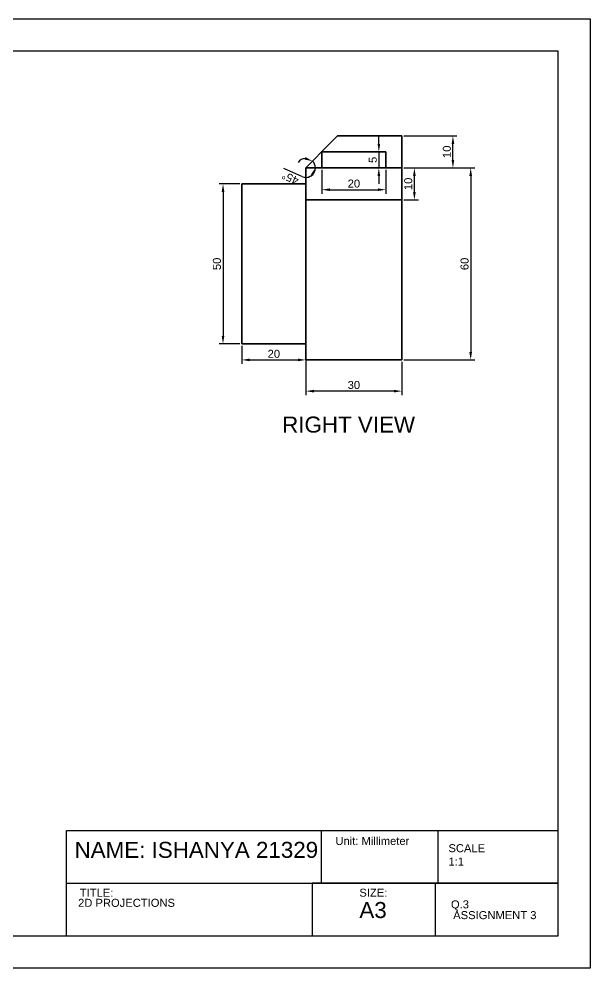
# Model space of a CAD drawing. Header units: millimetres. Extents: x 31521 to 31941, y 19219 to 19516.
# Drawn here: x 31762.9 to 31941.2, y 19219.1 to 19515.5 of the extents above; entities that cross this region are included whole.
import ezdxf

# ---------------------------------------------------------------- set-up
doc = ezdxf.new("R2010")
doc.units = ezdxf.units.MM
doc.linetypes.add('ACAD_ISO07W100', pattern=[3, 0, -3])
doc.layers.get('0').update_dxf_attribs({"lineweight": 35})
doc.layers.add('Layer1', color=7, linetype='ACAD_ISO07W100', lineweight=40)
doc.layers.add('Midpoint line', color=130, linetype='Continuous', lineweight=18)
doc.styles.get("Standard").update_dxf_attribs({"font": 'arial.ttf'})
doc.dimstyles.new('ISO-25', dxfattribs={"dimtxt": 2.5, "dimasz": 2.5, "dimexe": 1.25, "dimexo": 0.625, "dimtad": 1, "dimtxsty": 'Standard', "dimcen": 2.5, "dimclrd": 6, "dimclre": 5, "dimadec": 0, "dimazin": 0, "dimtfac": 1, "dimtmove": 0, "dimatfit": 3, "dimfxl": 1, "dimlwd": 25, "dimlwe": 25, "dimarcsym": 0})

# ---------------------------------------------------------------- blocks, each defined once
blk = doc.blocks.new('*D105')
at = {"color": 5, "linetype": 'Continuous', "lineweight": 25, "transparency": 16777216}
for p, q in [((31852.5, 19408.42), (31852.5, 19398.04)), ((31882.5, 19408.42), (31882.5, 19398.04))]:
    blk.add_line(p, q, dxfattribs=at)
at = {"color": 6, "linetype": 'Continuous', "lineweight": 25, "transparency": 16777216}
blk.add_line((31880, 19399.29), (31855, 19399.29), dxfattribs=at)
at = {"color": 6, "lineweight": 35, "transparency": 16777216}
for points in [[(31855, 19399.71), (31855, 19398.88), (31852.5, 19399.29)], [(31880, 19399.71), (31880, 19398.88), (31882.5, 19399.29)]]:
    blk.add_solid(points, dxfattribs=at)
at = {"layer": 'Defpoints', "color": 0, "lineweight": 35, "transparency": 16777216}
for p in [(31852.5, 19409.04), (31882.5, 19409.04), (31852.5, 19399.29)]:
    blk.add_point(p, dxfattribs=at)
at = {"color": 0, "transparency": 16777216, "insert": (31867.5, 19401.2), "char_height": 2.5, "attachment_point": 5}
blk.add_mtext('30', dxfattribs=at)
blk = doc.blocks.new('*D107')
at = {"color": 5, "linetype": 'Continuous', "lineweight": 25, "transparency": 16777216}
for p, q in [((31883.12, 19479.04), (31899.69, 19479.04)), ((31883.12, 19469.04), (31899.69, 19469.04))]:
    blk.add_line(p, q, dxfattribs=at)
at = {"color": 6, "linetype": 'Continuous', "lineweight": 25, "transparency": 16777216}
blk.add_line((31898.44, 19471.54), (31898.44, 19476.54), dxfattribs=at)
at = {"color": 6, "lineweight": 35, "transparency": 16777216}
for points in [[(31898.02, 19476.54), (31898.85, 19476.54), (31898.44, 19479.04)], [(31898.02, 19471.54), (31898.85, 19471.54), (31898.44, 19469.04)]]:
    blk.add_solid(points, dxfattribs=at)
at = {"layer": 'Defpoints', "color": 0, "lineweight": 35, "transparency": 16777216}
for p in [(31882.5, 19479.04), (31898.44, 19479.04), (31882.5, 19469.04)]:
    blk.add_point(p, dxfattribs=at)
at = {"color": 0, "transparency": 16777216, "insert": (31896.54, 19474.07), "char_height": 2.5, "attachment_point": 5, "rotation": 90}
blk.add_mtext('10', dxfattribs=at)
blk = doc.blocks.new('*D108')
at = {"color": 5, "linetype": 'Continuous', "lineweight": 25, "transparency": 16777216}
for p, q in [((31883.12, 19469.04), (31905.23, 19469.04)), ((31883.12, 19409.04), (31905.23, 19409.04))]:
    blk.add_line(p, q, dxfattribs=at)
at = {"color": 6, "linetype": 'Continuous', "lineweight": 25, "transparency": 16777216}
blk.add_line((31903.98, 19466.54), (31903.98, 19411.54), dxfattribs=at)
at = {"color": 6, "lineweight": 35, "transparency": 16777216}
for points in [[(31903.56, 19466.54), (31904.4, 19466.54), (31903.98, 19469.04)], [(31903.56, 19411.54), (31904.4, 19411.54), (31903.98, 19409.04)]]:
    blk.add_solid(points, dxfattribs=at)
at = {"layer": 'Defpoints', "color": 0, "lineweight": 35, "transparency": 16777216}
for p in [(31882.5, 19469.04), (31882.5, 19409.04), (31903.98, 19409.04)]:
    blk.add_point(p, dxfattribs=at)
at = {"color": 0, "transparency": 16777216, "insert": (31902.08, 19439.04), "char_height": 2.5, "attachment_point": 5, "rotation": 90}
blk.add_mtext('60', dxfattribs=at)
blk = doc.blocks.new('*D111')
at = {"color": 6, "linetype": 'Continuous', "lineweight": 25, "transparency": 16777216}
for p, q in [((31875.29, 19476.54), (31875.29, 19479.04)), ((31875.29, 19474.04), (31875.29, 19469.04)), ((31875.29, 19466.54), (31875.29, 19464.04))]:
    blk.add_line(p, q, dxfattribs=at)
at = {"color": 5, "linetype": 'Continuous', "lineweight": 25, "transparency": 16777216}
for p, q in [((31873.12, 19474.04), (31876.54, 19474.04)), ((31873.12, 19469.04), (31876.54, 19469.04))]:
    blk.add_line(p, q, dxfattribs=at)
at = {"color": 6, "lineweight": 35, "transparency": 16777216}
for points in [[(31874.88, 19476.54), (31875.71, 19476.54), (31875.29, 19474.04)], [(31874.88, 19466.54), (31875.71, 19466.54), (31875.29, 19469.04)]]:
    blk.add_solid(points, dxfattribs=at)
at = {"layer": 'Defpoints', "color": 0, "lineweight": 35, "transparency": 16777216}
for p in [(31872.5, 19474.04), (31872.5, 19469.04), (31875.29, 19469.04)]:
    blk.add_point(p, dxfattribs=at)
at = {"color": 0, "lineweight": 35, "transparency": 16777216, "insert": (31873.4, 19471.54), "char_height": 2.5, "attachment_point": 5, "rotation": 90}
blk.add_mtext('5', dxfattribs=at)
blk = doc.blocks.new('*D112')
at = {"color": 5, "linetype": 'Continuous', "lineweight": 25, "transparency": 16777216}
for p, q in [((31857.5, 19468.42), (31857.5, 19460.97)), ((31877.5, 19468.42), (31877.5, 19460.97))]:
    blk.add_line(p, q, dxfattribs=at)
at = {"color": 6, "linetype": 'Continuous', "lineweight": 25, "transparency": 16777216}
blk.add_line((31860, 19462.22), (31875, 19462.22), dxfattribs=at)
at = {"color": 6, "lineweight": 35, "transparency": 16777216}
for points in [[(31860, 19462.64), (31860, 19461.81), (31857.5, 19462.22)], [(31875, 19462.64), (31875, 19461.81), (31877.5, 19462.22)]]:
    blk.add_solid(points, dxfattribs=at)
at = {"layer": 'Defpoints', "color": 0, "lineweight": 35, "transparency": 16777216}
for p in [(31857.5, 19469.04), (31877.5, 19469.04), (31877.5, 19462.22)]:
    blk.add_point(p, dxfattribs=at)
at = {"color": 0, "lineweight": 35, "transparency": 16777216, "insert": (31867.5, 19464.12), "char_height": 2.5, "attachment_point": 5}
blk.add_mtext('20', dxfattribs=at)
blk = doc.blocks.new('*D116')
at = {"color": 5, "linetype": 'Continuous', "lineweight": 25, "transparency": 16777216}
for p, q in [((31832.5, 19413.42), (31832.5, 19407.79)), ((31852.5, 19413.42), (31852.5, 19407.79))]:
    blk.add_line(p, q, dxfattribs=at)
at = {"color": 6, "linetype": 'Continuous', "lineweight": 25, "transparency": 16777216}
blk.add_line((31835, 19409.04), (31850, 19409.04), dxfattribs=at)
at = {"color": 6, "lineweight": 35, "transparency": 16777216}
for points in [[(31835, 19409.46), (31835, 19408.63), (31832.5, 19409.04)], [(31850, 19409.46), (31850, 19408.63), (31852.5, 19409.04)]]:
    blk.add_solid(points, dxfattribs=at)
at = {"layer": 'Defpoints', "color": 0, "lineweight": 35, "transparency": 16777216}
for p in [(31832.5, 19414.04), (31852.5, 19414.04), (31852.5, 19409.04)]:
    blk.add_point(p, dxfattribs=at)
at = {"color": 0, "lineweight": 35, "transparency": 16777216, "insert": (31842.5, 19410.94), "char_height": 2.5, "attachment_point": 5}
blk.add_mtext('20', dxfattribs=at)
blk = doc.blocks.new('*D117')
at = {"color": 5, "linetype": 'Continuous', "lineweight": 25, "transparency": 16777216}
for p, q in [((31831.87, 19464.04), (31825.38, 19464.04)), ((31831.87, 19414.04), (31825.38, 19414.04))]:
    blk.add_line(p, q, dxfattribs=at)
at = {"color": 6, "linetype": 'Continuous', "lineweight": 25, "transparency": 16777216}
blk.add_line((31826.63, 19461.54), (31826.63, 19416.54), dxfattribs=at)
at = {"color": 6, "lineweight": 35, "transparency": 16777216}
for points in [[(31826.21, 19461.54), (31827.04, 19461.54), (31826.63, 19464.04)], [(31826.21, 19416.54), (31827.04, 19416.54), (31826.63, 19414.04)]]:
    blk.add_solid(points, dxfattribs=at)
at = {"layer": 'Defpoints', "color": 0, "lineweight": 35, "transparency": 16777216}
for p in [(31832.5, 19464.04), (31826.63, 19414.04), (31832.5, 19414.04)]:
    blk.add_point(p, dxfattribs=at)
at = {"color": 0, "lineweight": 35, "transparency": 16777216, "insert": (31824.73, 19439.04), "char_height": 2.5, "attachment_point": 5, "rotation": 90}
blk.add_mtext('50', dxfattribs=at)
blk = doc.blocks.new('*D148')
at = {"color": 5, "linetype": 'Continuous', "lineweight": 25, "transparency": 16777216}
for p, q in [((31883.12, 19469.04), (31887.65, 19469.04)), ((31883.12, 19459.04), (31887.65, 19459.04))]:
    blk.add_line(p, q, dxfattribs=at)
at = {"color": 6, "linetype": 'Continuous', "lineweight": 25, "transparency": 16777216}
blk.add_line((31886.4, 19461.54), (31886.4, 19466.54), dxfattribs=at)
at = {"color": 6, "lineweight": 35, "transparency": 16777216}
for points in [[(31885.98, 19466.54), (31886.81, 19466.54), (31886.4, 19469.04)], [(31885.98, 19461.54), (31886.81, 19461.54), (31886.4, 19459.04)]]:
    blk.add_solid(points, dxfattribs=at)
at = {"layer": 'Defpoints', "color": 0, "lineweight": 35, "transparency": 16777216}
for p in [(31882.5, 19469.04), (31886.4, 19469.04), (31882.5, 19459.04)]:
    blk.add_point(p, dxfattribs=at)
at = {"color": 0, "lineweight": 35, "transparency": 16777216, "insert": (31884.49, 19464.04), "char_height": 2.5, "attachment_point": 5, "rotation": 90}
blk.add_mtext('10', dxfattribs=at)
blk = doc.blocks.new('*D149')
at = {"layer": 'Defpoints', "color": 0, "lineweight": 35, "transparency": 16777216}
for p in [(31860.1, 19476.73), (31852.5, 19469.04), (31852.5, 19469.04), (31855.07, 19470.54), (31867.5, 19469.04)]:
    blk.add_point(p, dxfattribs=at)
at = {"layer": 'Midpoint line', "color": 6, "linetype": 'Continuous', "lineweight": 25, "transparency": 16777216}
blk.add_line((31851.28, 19466.33), (31845.57, 19468.89), dxfattribs=at)
for start, end in [(94.9544, 144.5978), (245.806, 0), (0, 45.3111), (260.7132, 310.3566)]:
    blk.add_arc((31852.5, 19469.04), 2.98, start, end, dxfattribs=at)
at = {"layer": 'Midpoint line', "color": 6, "lineweight": 35, "transparency": 16777216}
for points in [[(31852.38, 19472.4), (31852.1, 19471.62), (31854.59, 19471.16)], [(31854.05, 19466.95), (31854.81, 19466.6), (31855.48, 19469.04)]]:
    blk.add_solid(points, dxfattribs=at)
at = {"layer": 'Midpoint line', "color": 0, "lineweight": 35, "transparency": 16777216, "insert": (31847.65, 19465.88), "char_height": 2.5, "attachment_point": 5, "rotation": 155.806}
blk.add_mtext('45°', dxfattribs=at)

msp = doc.modelspace()

# ---------------------------------------------------------------- linework, layer by layer
for p, q in [((31860.102, 19476.728), (31862.392, 19479.043)), ((31882.5, 19479.043), (31862.392, 19479.043)), ((31882.5, 19469.043), (31882.5, 19479.043)), ((31852.5, 19469.043), (31860.102, 19476.728)), ((31867.5, 19474.043), (31857.5, 19474.043)), ((31857.5, 19474.043), (31857.5, 19469.043)), ((31867.5, 19474.043), (31877.5, 19474.043)), ((31877.5, 19474.043), (31877.5, 19469.043)), ((31852.5, 19409.043), (31852.5, 19469.043)), ((31852.5, 19469.043), (31882.5, 19469.043)), ((31852.5, 19469.043), (31867.5, 19469.043)), ((31852.5, 19469.043), (31852.5, 19439.043)), ((31852.5, 19469.043), (31867.5, 19469.043)), ((31882.5, 19469.043), (31882.5, 19409.043)), ((31832.5, 19439.043), (31832.5, 19464.043)), ((31832.5, 19464.043), (31852.5, 19464.043)), ((31852.5, 19459.043), (31882.5, 19459.043)), ((31832.5, 19439.043), (31832.5, 19414.043)), ((31832.5, 19414.043), (31852.5, 19414.043)), ((31882.5, 19409.043), (31852.5, 19409.043))]:
    msp.add_line(p, q)
at = {"lineweight": 30}
for points in [[(31520.587, 19515.548), (31941.249, 19515.548), (31941.249, 19219.09), (31520.587, 19219.09)], [(31530.587, 19505.548), (31931.249, 19505.548), (31931.249, 19229.09), (31530.587, 19229.09)]]:
    msp.add_lwpolyline(points, close=True, dxfattribs=at)
at = {"layer": 'Layer1', "linetype": 'Continuous', "lineweight": 30}
for p, q in [((31857.312, 19262.094), (31857.312, 19245.592)), ((31893.736, 19262.094), (31893.736, 19245.592)), ((31777.72, 19245.592), (31931.249, 19245.592)), ((31931.249, 19245.592), (31854.484, 19245.592)), ((31854.484, 19245.592), (31854.484, 19229.09)), ((31892.867, 19245.592), (31892.867, 19229.09))]:
    msp.add_line(p, q, dxfattribs=at)
msp.add_lwpolyline([(31931.249, 19229.09), (31777.72, 19229.09), (31777.72, 19262.094), (31931.249, 19262.094)], close=True, dxfattribs=at)

# ---------------------------------------------------------------- texts
for s, height, p in [('RIGHT VIEW', 5, (31845.087, 19386.35)), ('Unit: Millimeter', 2.5, (31861.732, 19257.527)), ('Q.3', 2.5, (31897.818, 19237.715)), ('ASSIGNMENT 3', 2.5, (31898.516, 19234.361))]:
    msp.add_text(s, height=height, dxfattribs=at).set_placement(p)
at = {"layer": 'Layer1', "linetype": 'Continuous', "lineweight": 30, "attachment_point": 1}
for s, width, insert, char_height in [('NAME: ISHANYA 21329', 127.2659, (31780.258, 19258.506), 5), ('SCALE\\P1:1', 24.76988, (31897.031, 19257.775), 2.5), ('TITLE:', 1.76783, (31781.906, 19243.859), 2.5), ('SIZE:{\\H2x; A3}', 14.72588, (31869.21, 19243.875), 2.5), ('2D PROJECTIONS', 66.5004, (31781.357, 19240.706), 2.5)]:
    msp.add_mtext_dynamic_manual_height_columns(s, width=width, gutter_width=12.5, heights=[0], dxfattribs=dict(at, insert=insert, char_height=char_height))

# ---------------------------------------------------------------- dimensions: what is measured, and where the dimension line sits
at = {"lineweight": 35}
for base, p1, p2, picture, middle in [((31875.292, 19469.043), (31872.5, 19474.043), (31872.5, 19469.043), '*D111', (31873.396, 19471.543)), ((31886.395, 19469.043), (31882.5, 19459.043), (31882.5, 19469.043), '*D148', (31884.494, 19464.043)), ((31826.628, 19414.043), (31832.5, 19464.043), (31832.5, 19414.043), '*D117', (31824.727, 19439.043))]:
    dim = msp.add_linear_dim(base=base, p1=p1, p2=p2, angle=90, dimstyle='ISO-25', dxfattribs=at)
    dim.commit()
    dim.dimension.update_dxf_attribs({"geometry": picture, "text_midpoint": middle})
for base, p2, picture, middle, dimtype in [((31898.438, 19479.043), (31882.5, 19479.043), '*D107', (31898.438, 19474.068), 161), ((31903.981, 19409.043), (31882.5, 19409.043), '*D108', (31903.981, 19439.043), 160)]:
    dim = msp.add_linear_dim(base=base, p1=(31882.5, 19469.043), p2=p2, angle=90, dimstyle='ISO-25')
    dim.commit()
    dim.dimension.update_dxf_attribs({"geometry": picture, "text_midpoint": middle, "dimtype": dimtype})
for base, p1, p2, picture, middle in [((31877.5, 19462.222), (31857.5, 19469.043), (31877.5, 19469.043), '*D112', (31867.5, 19464.123)), ((31852.5, 19409.043), (31832.5, 19414.043), (31852.5, 19414.043), '*D116', (31842.5, 19410.945))]:
    dim = msp.add_linear_dim(base=base, p1=p1, p2=p2, dimstyle='ISO-25', dxfattribs=at)
    dim.commit()
    dim.dimension.update_dxf_attribs({"geometry": picture, "text_midpoint": middle})
dim = msp.add_linear_dim(base=(31852.5, 19399.295), p1=(31882.5, 19409.043), p2=(31852.5, 19409.043), angle=180, dimstyle='ISO-25')
dim.commit()
dim.dimension.update_dxf_attribs({"geometry": '*D105', "text_midpoint": (31867.5, 19401.197)})
at = {"layer": 'Midpoint line', "lineweight": 35}
dim = msp.add_angular_dim_2l(base=(31855.073, 19470.541), line1=((31852.5, 19469.043), (31860.102, 19476.728)), line2=((31852.5, 19469.043), (31867.5, 19469.043)), dimstyle='ISO-25', dxfattribs=at)
dim.commit()
dim.dimension.update_dxf_attribs({"geometry": '*D149', "text_midpoint": (31847.649, 19465.879)})

doc.saveas('drawing.dxf')
